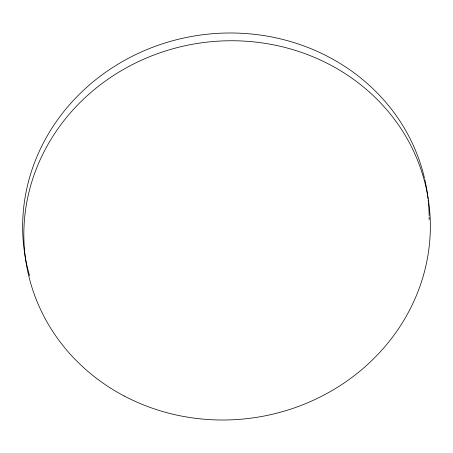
<?xml version="1.0" encoding="UTF-8"?>
<svg xmlns="http://www.w3.org/2000/svg" width="453" height="453" viewBox="0 0 453 453"><rect width="100%" height="100%" fill="white"/><g stroke="black" fill="none" stroke-linecap="round" stroke-linejoin="round"><path stroke-width="0.68" d="M427.785 196.489A203.578 189.28 -8.8 0 1 428.034 198.607M428.193 200.022A203.578 189.28 -8.8 0 1 428.402 202.146M428.527 203.561A203.578 189.28 -8.8 0 1 429.133 215.583M429.15 216.993A203.578 189.28 -8.8 0 1 429.15 219.801M29.581 275.752A203.578 189.28 -8.8 0 1 178.006 39.36A203.578 189.28 -8.8 0 1 424.529 178.318M424.846 179.694A203.578 189.28 -8.8 0 1 427.598 195.073M124.218 395.996A203.578 189.28 -8.8 0 0 430.35 227.553A203.578 189.28 -8.8 0 0 126.732 67.582A203.578 189.28 -8.8 0 0 124.218 395.996"/></g></svg>
